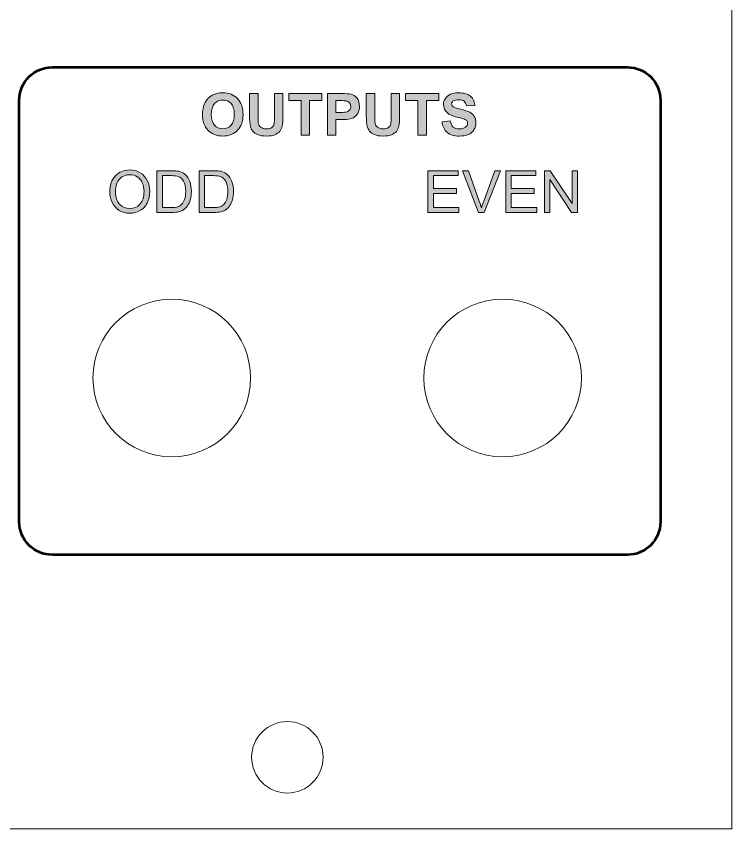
# Model space of a CAD drawing. Header units: inches. Extents: x -54 to 54, y -111 to 111.
# Drawn here: x 10.6 to 53.85, y -111 to -61.91 of the extents above; entities that cross this region are included whole.
import ezdxf

# ---------------------------------------------------------------- set-up
doc = ezdxf.new("R2010")
doc.units = ezdxf.units.IN
doc.header["$MEASUREMENT"] = 0
doc.layers.add('Decoupe', color=7, linetype='Continuous')
doc.layers.add('Impression', color=7, linetype='Continuous')

# ---------------------------------------------------------------- blocks, each defined once
blk = doc.blocks.new('block 40')
at = {"layer": 'Impression', "true_color": 0xffffff}
h = blk.add_hatch(color=7, dxfattribs=at)
h.dxf.hatch_style = 2
edge = h.paths.add_edge_path()
edge.add_spline(control_points=[(16.251, -72.534), (16.251, -72.114), (16.364, -71.786), (16.589, -71.549), (16.814, -71.312), (17.105, -71.194), (17.46, -71.194), (17.694, -71.194), (17.904, -71.249), (18.091, -71.361), (18.278, -71.472), (18.421, -71.627), (18.519, -71.827), (18.617, -72.026), (18.666, -72.252), (18.666, -72.504), (18.666, -72.76), (18.615, -72.99), (18.511, -73.192), (18.408, -73.394), (18.261, -73.547), (18.072, -73.651), (17.882, -73.755), (17.678, -73.807), (17.459, -73.807), (17.221, -73.807), (17.008, -73.749), (16.821, -73.634), (16.634, -73.52), (16.492, -73.363), (16.396, -73.164), (16.299, -72.965), (16.251, -72.755), (16.251, -72.534)], knot_values=[0, 0, 0, 0, 1, 1, 1, 2, 2, 2, 3, 3, 3, 4, 4, 4, 5, 5, 5, 6, 6, 6, 7, 7, 7, 8, 8, 8, 9, 9, 9, 10, 10, 10, 11, 11, 11, 11], degree=3, periodic=1)
edge = h.paths.add_edge_path()
edge.add_spline(control_points=[(16.596, -72.539), (16.596, -72.843), (16.677, -73.083), (16.841, -73.258), (17.005, -73.433), (17.21, -73.521), (17.457, -73.521), (17.708, -73.521), (17.916, -73.432), (18.078, -73.255), (18.24, -73.079), (18.322, -72.828), (18.322, -72.503), (18.322, -72.297), (18.287, -72.118), (18.217, -71.965), (18.148, -71.811), (18.046, -71.692), (17.913, -71.608), (17.779, -71.524), (17.629, -71.481), (17.462, -71.481), (17.225, -71.481), (17.022, -71.563), (16.852, -71.725), (16.681, -71.887), (16.596, -72.159), (16.596, -72.539)], knot_values=[0, 0, 0, 0, 1, 1, 1, 2, 2, 2, 3, 3, 3, 4, 4, 4, 5, 5, 5, 6, 6, 6, 7, 7, 7, 8, 8, 8, 9, 9, 9, 9], degree=3, periodic=1)
h = blk.add_hatch(color=7, dxfattribs=at)
h.dxf.hatch_style = 2
edge = h.paths.add_edge_path()
edge.add_spline(control_points=[(19.097, -73.764), (19.097, -73.764), (19.097, -71.238), (19.097, -71.238), (19.097, -71.238), (19.967, -71.238), (19.967, -71.238), (20.163, -71.238), (20.313, -71.25), (20.416, -71.275), (20.561, -71.308), (20.684, -71.368), (20.787, -71.455), (20.92, -71.568), (21.02, -71.712), (21.085, -71.887), (21.152, -72.062), (21.185, -72.262), (21.185, -72.487), (21.185, -72.679), (21.162, -72.849), (21.117, -72.997), (21.073, -73.145), (21.015, -73.268), (20.945, -73.365), (20.875, -73.462), (20.798, -73.538), (20.715, -73.594), (20.632, -73.65), (20.531, -73.692), (20.414, -73.721), (20.296, -73.749), (20.161, -73.764), (20.008, -73.764), (20.008, -73.764), (19.097, -73.764), (19.097, -73.764)], knot_values=[0, 0, 0, 0, 1, 1, 1, 2, 2, 2, 3, 3, 3, 4, 4, 4, 5, 5, 5, 6, 6, 6, 7, 7, 7, 8, 8, 8, 9, 9, 9, 10, 10, 10, 11, 11, 11, 12, 12, 12, 12], degree=3, periodic=1)
edge = h.paths.add_edge_path()
edge.add_spline(control_points=[(19.431, -73.466), (19.431, -73.466), (19.97, -73.466), (19.97, -73.466), (20.137, -73.466), (20.267, -73.45), (20.362, -73.419), (20.457, -73.388), (20.532, -73.344), (20.589, -73.288), (20.668, -73.209), (20.729, -73.103), (20.774, -72.969), (20.818, -72.835), (20.84, -72.673), (20.84, -72.482), (20.84, -72.218), (20.797, -72.015), (20.71, -71.873), (20.623, -71.731), (20.518, -71.636), (20.394, -71.588), (20.304, -71.554), (20.16, -71.536), (19.962, -71.536), (19.962, -71.536), (19.431, -71.536), (19.431, -71.536), (19.431, -71.536), (19.431, -73.466), (19.431, -73.466)], knot_values=[0, 0, 0, 0, 1, 1, 1, 2, 2, 2, 3, 3, 3, 4, 4, 4, 5, 5, 5, 6, 6, 6, 7, 7, 7, 8, 8, 8, 9, 9, 9, 10, 10, 10, 10], degree=3, periodic=1)
h = blk.add_hatch(color=7, dxfattribs=at)
h.dxf.hatch_style = 2
edge = h.paths.add_edge_path()
edge.add_spline(control_points=[(21.645, -73.764), (21.645, -73.764), (21.645, -71.238), (21.645, -71.238), (21.645, -71.238), (22.514, -71.238), (22.514, -71.238), (22.711, -71.238), (22.861, -71.25), (22.964, -71.275), (23.109, -71.308), (23.232, -71.368), (23.334, -71.455), (23.468, -71.568), (23.567, -71.712), (23.633, -71.887), (23.699, -72.062), (23.732, -72.262), (23.732, -72.487), (23.732, -72.679), (23.71, -72.849), (23.665, -72.997), (23.62, -73.145), (23.563, -73.268), (23.493, -73.365), (23.423, -73.462), (23.346, -73.538), (23.263, -73.594), (23.18, -73.65), (23.079, -73.692), (22.961, -73.721), (22.844, -73.749), (22.708, -73.764), (22.556, -73.764), (22.556, -73.764), (21.645, -73.764), (21.645, -73.764)], knot_values=[0, 0, 0, 0, 1, 1, 1, 2, 2, 2, 3, 3, 3, 4, 4, 4, 5, 5, 5, 6, 6, 6, 7, 7, 7, 8, 8, 8, 9, 9, 9, 10, 10, 10, 11, 11, 11, 12, 12, 12, 12], degree=3, periodic=1)
edge = h.paths.add_edge_path()
edge.add_spline(control_points=[(21.979, -73.466), (21.979, -73.466), (22.518, -73.466), (22.518, -73.466), (22.684, -73.466), (22.815, -73.45), (22.91, -73.419), (23.005, -73.388), (23.08, -73.344), (23.136, -73.288), (23.215, -73.209), (23.277, -73.103), (23.322, -72.969), (23.366, -72.835), (23.388, -72.673), (23.388, -72.482), (23.388, -72.218), (23.344, -72.015), (23.257, -71.873), (23.171, -71.731), (23.066, -71.636), (22.942, -71.588), (22.852, -71.554), (22.708, -71.536), (22.509, -71.536), (22.509, -71.536), (21.979, -71.536), (21.979, -71.536), (21.979, -71.536), (21.979, -73.466), (21.979, -73.466)], knot_values=[0, 0, 0, 0, 1, 1, 1, 2, 2, 2, 3, 3, 3, 4, 4, 4, 5, 5, 5, 6, 6, 6, 7, 7, 7, 8, 8, 8, 9, 9, 9, 10, 10, 10, 10], degree=3, periodic=1)
at = {"layer": 'Impression', "lineweight": 0}
for points, knots in [([(16.251, -72.534), (16.251, -72.114), (16.364, -71.786), (16.589, -71.549), (16.814, -71.312), (17.105, -71.194), (17.46, -71.194), (17.694, -71.194), (17.904, -71.249), (18.091, -71.361), (18.278, -71.472), (18.421, -71.627), (18.519, -71.827), (18.617, -72.026), (18.666, -72.252), (18.666, -72.504), (18.666, -72.76), (18.615, -72.99), (18.511, -73.192), (18.408, -73.394), (18.261, -73.547), (18.072, -73.651), (17.882, -73.755), (17.678, -73.807), (17.459, -73.807), (17.221, -73.807), (17.008, -73.749), (16.821, -73.634), (16.634, -73.52), (16.492, -73.363), (16.396, -73.164), (16.299, -72.965), (16.251, -72.755), (16.251, -72.534)], [0, 0, 0, 0, 1, 1, 1, 2, 2, 2, 3, 3, 3, 4, 4, 4, 5, 5, 5, 6, 6, 6, 7, 7, 7, 8, 8, 8, 9, 9, 9, 10, 10, 10, 11, 11, 11, 11]), ([(16.596, -72.539), (16.596, -72.843), (16.677, -73.083), (16.841, -73.258), (17.005, -73.433), (17.21, -73.521), (17.457, -73.521), (17.708, -73.521), (17.916, -73.432), (18.078, -73.255), (18.24, -73.079), (18.322, -72.828), (18.322, -72.503), (18.322, -72.297), (18.287, -72.118), (18.217, -71.965), (18.148, -71.811), (18.046, -71.692), (17.913, -71.608), (17.779, -71.524), (17.629, -71.481), (17.462, -71.481), (17.225, -71.481), (17.022, -71.563), (16.852, -71.725), (16.681, -71.887), (16.596, -72.159), (16.596, -72.539)], [0, 0, 0, 0, 1, 1, 1, 2, 2, 2, 3, 3, 3, 4, 4, 4, 5, 5, 5, 6, 6, 6, 7, 7, 7, 8, 8, 8, 9, 9, 9, 9]), ([(19.097, -73.764), (19.097, -73.764), (19.097, -71.238), (19.097, -71.238), (19.097, -71.238), (19.967, -71.238), (19.967, -71.238), (20.163, -71.238), (20.313, -71.25), (20.416, -71.275), (20.561, -71.308), (20.684, -71.368), (20.787, -71.455), (20.92, -71.568), (21.02, -71.712), (21.085, -71.887), (21.152, -72.062), (21.185, -72.262), (21.185, -72.487), (21.185, -72.679), (21.162, -72.849), (21.117, -72.997), (21.073, -73.145), (21.015, -73.268), (20.945, -73.365), (20.875, -73.462), (20.798, -73.538), (20.715, -73.594), (20.632, -73.65), (20.531, -73.692), (20.414, -73.721), (20.296, -73.749), (20.161, -73.764), (20.008, -73.764), (20.008, -73.764), (19.097, -73.764), (19.097, -73.764)], [0, 0, 0, 0, 1, 1, 1, 2, 2, 2, 3, 3, 3, 4, 4, 4, 5, 5, 5, 6, 6, 6, 7, 7, 7, 8, 8, 8, 9, 9, 9, 10, 10, 10, 11, 11, 11, 12, 12, 12, 12]), ([(19.431, -73.466), (19.431, -73.466), (19.97, -73.466), (19.97, -73.466), (20.137, -73.466), (20.267, -73.45), (20.362, -73.419), (20.457, -73.388), (20.532, -73.344), (20.589, -73.288), (20.668, -73.209), (20.729, -73.103), (20.774, -72.969), (20.818, -72.835), (20.84, -72.673), (20.84, -72.482), (20.84, -72.218), (20.797, -72.015), (20.71, -71.873), (20.623, -71.731), (20.518, -71.636), (20.394, -71.588), (20.304, -71.554), (20.16, -71.536), (19.962, -71.536), (19.962, -71.536), (19.431, -71.536), (19.431, -71.536), (19.431, -71.536), (19.431, -73.466), (19.431, -73.466)], [0, 0, 0, 0, 1, 1, 1, 2, 2, 2, 3, 3, 3, 4, 4, 4, 5, 5, 5, 6, 6, 6, 7, 7, 7, 8, 8, 8, 9, 9, 9, 10, 10, 10, 10]), ([(21.645, -73.764), (21.645, -73.764), (21.645, -71.238), (21.645, -71.238), (21.645, -71.238), (22.514, -71.238), (22.514, -71.238), (22.711, -71.238), (22.861, -71.25), (22.964, -71.275), (23.109, -71.308), (23.232, -71.368), (23.334, -71.455), (23.468, -71.568), (23.567, -71.712), (23.633, -71.887), (23.699, -72.062), (23.732, -72.262), (23.732, -72.487), (23.732, -72.679), (23.71, -72.849), (23.665, -72.997), (23.62, -73.145), (23.563, -73.268), (23.493, -73.365), (23.423, -73.462), (23.346, -73.538), (23.263, -73.594), (23.18, -73.65), (23.079, -73.692), (22.961, -73.721), (22.844, -73.749), (22.708, -73.764), (22.556, -73.764), (22.556, -73.764), (21.645, -73.764), (21.645, -73.764)], [0, 0, 0, 0, 1, 1, 1, 2, 2, 2, 3, 3, 3, 4, 4, 4, 5, 5, 5, 6, 6, 6, 7, 7, 7, 8, 8, 8, 9, 9, 9, 10, 10, 10, 11, 11, 11, 12, 12, 12, 12]), ([(21.979, -73.466), (21.979, -73.466), (22.518, -73.466), (22.518, -73.466), (22.684, -73.466), (22.815, -73.45), (22.91, -73.419), (23.005, -73.388), (23.08, -73.344), (23.136, -73.288), (23.215, -73.209), (23.277, -73.103), (23.322, -72.969), (23.366, -72.835), (23.388, -72.673), (23.388, -72.482), (23.388, -72.218), (23.344, -72.015), (23.257, -71.873), (23.171, -71.731), (23.066, -71.636), (22.942, -71.588), (22.852, -71.554), (22.708, -71.536), (22.509, -71.536), (22.509, -71.536), (21.979, -71.536), (21.979, -71.536), (21.979, -71.536), (21.979, -73.466), (21.979, -73.466)], [0, 0, 0, 0, 1, 1, 1, 2, 2, 2, 3, 3, 3, 4, 4, 4, 5, 5, 5, 6, 6, 6, 7, 7, 7, 8, 8, 8, 9, 9, 9, 10, 10, 10, 10])]:
    blk.add_open_spline(points, degree=3, knots=knots, dxfattribs=at)
blk = doc.blocks.new('block 41')
at = {"layer": 'Impression', "true_color": 0xffffff}
h = blk.add_hatch(color=7, dxfattribs=at)
h.dxf.hatch_style = 2
h.paths.add_polyline_path([(35.476, -73.764), (35.476, -71.238), (37.302, -71.238), (37.302, -71.536), (35.81, -71.536), (35.81, -72.31), (37.207, -72.31), (37.207, -72.606), (35.81, -72.606), (35.81, -73.466), (37.36, -73.466), (37.36, -73.764)])
h = blk.add_hatch(color=7, dxfattribs=at)
h.dxf.hatch_style = 2
edge = h.paths.add_edge_path()
edge.add_spline(control_points=[(38.544, -73.764), (38.544, -73.764), (37.565, -71.238), (37.565, -71.238), (37.565, -71.238), (37.927, -71.238), (37.927, -71.238), (37.927, -71.238), (38.583, -73.073), (38.583, -73.073), (38.636, -73.22), (38.68, -73.358), (38.716, -73.486), (38.755, -73.348), (38.8, -73.211), (38.852, -73.073), (38.852, -73.073), (39.534, -71.238), (39.534, -71.238), (39.534, -71.238), (39.875, -71.238), (39.875, -71.238), (39.875, -71.238), (38.887, -73.764), (38.887, -73.764), (38.887, -73.764), (38.544, -73.764), (38.544, -73.764)], knot_values=[0, 0, 0, 0, 1, 1, 1, 2, 2, 2, 3, 3, 3, 4, 4, 4, 5, 5, 5, 6, 6, 6, 7, 7, 7, 8, 8, 8, 9, 9, 9, 9], degree=3, periodic=1)
h = blk.add_hatch(color=7, dxfattribs=at)
h.dxf.hatch_style = 2
h.paths.add_polyline_path([(40.182, -73.764), (40.182, -71.238), (42.008, -71.238), (42.008, -71.536), (40.516, -71.536), (40.516, -72.31), (41.913, -72.31), (41.913, -72.606), (40.516, -72.606), (40.516, -73.466), (42.066, -73.466), (42.066, -73.764)])
h = blk.add_hatch(color=7, dxfattribs=at)
h.dxf.hatch_style = 2
h.paths.add_polyline_path([(42.525, -73.764), (42.525, -71.238), (42.867, -71.238), (44.194, -73.221), (44.194, -71.238), (44.514, -71.238), (44.514, -73.764), (44.171, -73.764), (42.845, -71.779), (42.845, -73.764)])
at = {"layer": 'Impression', "lineweight": 0}
for points in [[(35.476, -73.764), (35.476, -71.238), (37.302, -71.238), (37.302, -71.536), (35.81, -71.536), (35.81, -72.31), (37.207, -72.31), (37.207, -72.606), (35.81, -72.606), (35.81, -73.466), (37.36, -73.466), (37.36, -73.764), (35.476, -73.764)], [(40.182, -73.764), (40.182, -71.238), (42.008, -71.238), (42.008, -71.536), (40.516, -71.536), (40.516, -72.31), (41.913, -72.31), (41.913, -72.606), (40.516, -72.606), (40.516, -73.466), (42.066, -73.466), (42.066, -73.764), (40.182, -73.764)], [(42.525, -73.764), (42.525, -71.238), (42.867, -71.238), (44.194, -73.221), (44.194, -71.238), (44.514, -71.238), (44.514, -73.764), (44.171, -73.764), (42.845, -71.779), (42.845, -73.764), (42.525, -73.764)]]:
    blk.add_lwpolyline(points, dxfattribs=at)
blk.add_open_spline([(38.544, -73.764), (38.544, -73.764), (37.565, -71.238), (37.565, -71.238), (37.565, -71.238), (37.927, -71.238), (37.927, -71.238), (37.927, -71.238), (38.583, -73.073), (38.583, -73.073), (38.636, -73.22), (38.68, -73.358), (38.716, -73.486), (38.755, -73.348), (38.8, -73.211), (38.852, -73.073), (38.852, -73.073), (39.534, -71.238), (39.534, -71.238), (39.534, -71.238), (39.875, -71.238), (39.875, -71.238), (39.875, -71.238), (38.887, -73.764), (38.887, -73.764), (38.887, -73.764), (38.544, -73.764), (38.544, -73.764)], degree=3, knots=[0, 0, 0, 0, 1, 1, 1, 2, 2, 2, 3, 3, 3, 4, 4, 4, 5, 5, 5, 6, 6, 6, 7, 7, 7, 8, 8, 8, 9, 9, 9, 9], dxfattribs=at)
blk = doc.blocks.new('block 46')
at = {"layer": 'Impression', "true_color": 0xffffff}
h = blk.add_hatch(color=7, dxfattribs=at)
h.dxf.hatch_style = 2
edge = h.paths.add_edge_path()
edge.add_spline(control_points=[(21.858, -67.854), (21.858, -67.597), (21.897, -67.381), (21.974, -67.207), (22.031, -67.078), (22.109, -66.963), (22.208, -66.86), (22.308, -66.758), (22.417, -66.682), (22.535, -66.633), (22.692, -66.566), (22.874, -66.533), (23.079, -66.533), (23.451, -66.533), (23.749, -66.648), (23.972, -66.879), (24.196, -67.11), (24.308, -67.431), (24.308, -67.842), (24.308, -68.25), (24.197, -68.569), (23.975, -68.799), (23.754, -69.029), (23.457, -69.144), (23.086, -69.144), (22.711, -69.144), (22.412, -69.03), (22.191, -68.801), (21.969, -68.572), (21.858, -68.256), (21.858, -67.854)], knot_values=[0, 0, 0, 0, 1, 1, 1, 2, 2, 2, 3, 3, 3, 4, 4, 4, 5, 5, 5, 6, 6, 6, 7, 7, 7, 8, 8, 8, 9, 9, 9, 10, 10, 10, 10], degree=3, periodic=1)
edge = h.paths.add_edge_path()
edge.add_spline(control_points=[(22.383, -67.837), (22.383, -68.123), (22.45, -68.34), (22.582, -68.487), (22.714, -68.635), (22.881, -68.709), (23.085, -68.709), (23.288, -68.709), (23.455, -68.636), (23.585, -68.489), (23.715, -68.343), (23.78, -68.123), (23.78, -67.83), (23.78, -67.541), (23.717, -67.325), (23.59, -67.182), (23.463, -67.04), (23.295, -66.969), (23.085, -66.969), (22.874, -66.969), (22.705, -67.041), (22.576, -67.185), (22.448, -67.329), (22.383, -67.547), (22.383, -67.837)], knot_values=[0, 0, 0, 0, 1, 1, 1, 2, 2, 2, 3, 3, 3, 4, 4, 4, 5, 5, 5, 6, 6, 6, 7, 7, 7, 8, 8, 8, 8], degree=3, periodic=1)
h = blk.add_hatch(color=7, dxfattribs=at)
h.dxf.hatch_style = 2
edge = h.paths.add_edge_path()
edge.add_spline(control_points=[(24.702, -66.576), (24.702, -66.576), (25.212, -66.576), (25.212, -66.576), (25.212, -66.576), (25.212, -67.944), (25.212, -67.944), (25.212, -68.161), (25.218, -68.301), (25.231, -68.366), (25.253, -68.469), (25.305, -68.552), (25.387, -68.615), (25.469, -68.677), (25.581, -68.709), (25.723, -68.709), (25.868, -68.709), (25.977, -68.679), (26.051, -68.62), (26.124, -68.561), (26.169, -68.488), (26.183, -68.402), (26.198, -68.316), (26.206, -68.173), (26.206, -67.973), (26.206, -67.973), (26.206, -66.576), (26.206, -66.576), (26.206, -66.576), (26.716, -66.576), (26.716, -66.576), (26.716, -66.576), (26.716, -67.902), (26.716, -67.902), (26.716, -68.206), (26.702, -68.42), (26.674, -68.545), (26.647, -68.67), (26.596, -68.776), (26.522, -68.862), (26.448, -68.948), (26.349, -69.017), (26.225, -69.068), (26.101, -69.119), (25.939, -69.144), (25.739, -69.144), (25.498, -69.144), (25.315, -69.117), (25.19, -69.061), (25.066, -69.005), (24.967, -68.933), (24.895, -68.844), (24.823, -68.755), (24.775, -68.661), (24.752, -68.564), (24.719, -68.419), (24.702, -68.206), (24.702, -67.923), (24.702, -67.923), (24.702, -66.576), (24.702, -66.576)], knot_values=[0, 0, 0, 0, 1, 1, 1, 2, 2, 2, 3, 3, 3, 4, 4, 4, 5, 5, 5, 6, 6, 6, 7, 7, 7, 8, 8, 8, 9, 9, 9, 10, 10, 10, 11, 11, 11, 12, 12, 12, 13, 13, 13, 14, 14, 14, 15, 15, 15, 16, 16, 16, 17, 17, 17, 18, 18, 18, 19, 19, 19, 20, 20, 20, 20], degree=3, periodic=1)
h = blk.add_hatch(color=7, dxfattribs=at)
h.dxf.hatch_style = 2
h.paths.add_polyline_path([(27.822, -69.101), (27.822, -67.003), (27.072, -67.003), (27.072, -66.576), (29.079, -66.576), (29.079, -67.003), (28.331, -67.003), (28.331, -69.101)])
h = blk.add_hatch(color=7, dxfattribs=at)
h.dxf.hatch_style = 2
edge = h.paths.add_edge_path()
edge.add_spline(control_points=[(29.408, -69.101), (29.408, -69.101), (29.408, -66.576), (29.408, -66.576), (29.408, -66.576), (30.226, -66.576), (30.226, -66.576), (30.536, -66.576), (30.739, -66.589), (30.833, -66.614), (30.977, -66.652), (31.099, -66.734), (31.196, -66.861), (31.294, -66.988), (31.342, -67.152), (31.342, -67.353), (31.342, -67.508), (31.314, -67.638), (31.258, -67.744), (31.202, -67.85), (31.13, -67.933), (31.043, -67.993), (30.957, -68.053), (30.869, -68.093), (30.779, -68.113), (30.658, -68.137), (30.481, -68.149), (30.25, -68.149), (30.25, -68.149), (29.918, -68.149), (29.918, -68.149), (29.918, -68.149), (29.918, -69.101), (29.918, -69.101), (29.918, -69.101), (29.408, -69.101), (29.408, -69.101)], knot_values=[0, 0, 0, 0, 1, 1, 1, 2, 2, 2, 3, 3, 3, 4, 4, 4, 5, 5, 5, 6, 6, 6, 7, 7, 7, 8, 8, 8, 9, 9, 9, 10, 10, 10, 11, 11, 11, 12, 12, 12, 12], degree=3, periodic=1)
edge = h.paths.add_edge_path()
edge.add_spline(control_points=[(29.918, -67.003), (29.918, -67.003), (29.918, -67.72), (29.918, -67.72), (29.918, -67.72), (30.197, -67.72), (30.197, -67.72), (30.398, -67.72), (30.532, -67.707), (30.6, -67.68), (30.668, -67.654), (30.721, -67.612), (30.76, -67.556), (30.798, -67.5), (30.817, -67.435), (30.817, -67.36), (30.817, -67.268), (30.79, -67.192), (30.736, -67.133), (30.682, -67.073), (30.614, -67.035), (30.531, -67.021), (30.47, -67.009), (30.348, -67.003), (30.164, -67.003), (30.164, -67.003), (29.918, -67.003), (29.918, -67.003)], knot_values=[0, 0, 0, 0, 1, 1, 1, 2, 2, 2, 3, 3, 3, 4, 4, 4, 5, 5, 5, 6, 6, 6, 7, 7, 7, 8, 8, 8, 9, 9, 9, 9], degree=3, periodic=1)
h = blk.add_hatch(color=7, dxfattribs=at)
h.dxf.hatch_style = 2
edge = h.paths.add_edge_path()
edge.add_spline(control_points=[(31.758, -66.576), (31.758, -66.576), (32.267, -66.576), (32.267, -66.576), (32.267, -66.576), (32.267, -67.944), (32.267, -67.944), (32.267, -68.161), (32.274, -68.301), (32.286, -68.366), (32.308, -68.469), (32.36, -68.552), (32.442, -68.615), (32.524, -68.677), (32.637, -68.709), (32.779, -68.709), (32.924, -68.709), (33.033, -68.679), (33.106, -68.62), (33.18, -68.561), (33.224, -68.488), (33.239, -68.402), (33.254, -68.316), (33.261, -68.173), (33.261, -67.973), (33.261, -67.973), (33.261, -66.576), (33.261, -66.576), (33.261, -66.576), (33.771, -66.576), (33.771, -66.576), (33.771, -66.576), (33.771, -67.902), (33.771, -67.902), (33.771, -68.206), (33.757, -68.42), (33.73, -68.545), (33.702, -68.67), (33.651, -68.776), (33.578, -68.862), (33.503, -68.948), (33.404, -69.017), (33.28, -69.068), (33.156, -69.119), (32.994, -69.144), (32.795, -69.144), (32.553, -69.144), (32.37, -69.117), (32.246, -69.061), (32.121, -69.005), (32.023, -68.933), (31.951, -68.844), (31.878, -68.755), (31.831, -68.661), (31.808, -68.564), (31.774, -68.419), (31.758, -68.206), (31.758, -67.923), (31.758, -67.923), (31.758, -66.576), (31.758, -66.576)], knot_values=[0, 0, 0, 0, 1, 1, 1, 2, 2, 2, 3, 3, 3, 4, 4, 4, 5, 5, 5, 6, 6, 6, 7, 7, 7, 8, 8, 8, 9, 9, 9, 10, 10, 10, 11, 11, 11, 12, 12, 12, 13, 13, 13, 14, 14, 14, 15, 15, 15, 16, 16, 16, 17, 17, 17, 18, 18, 18, 19, 19, 19, 20, 20, 20, 20], degree=3, periodic=1)
h = blk.add_hatch(color=7, dxfattribs=at)
h.dxf.hatch_style = 2
h.paths.add_polyline_path([(34.877, -69.101), (34.877, -67.003), (34.128, -67.003), (34.128, -66.576), (36.135, -66.576), (36.135, -67.003), (35.387, -67.003), (35.387, -69.101)])
h = blk.add_hatch(color=7, dxfattribs=at)
h.dxf.hatch_style = 2
edge = h.paths.add_edge_path()
edge.add_spline(control_points=[(36.334, -68.28), (36.334, -68.28), (36.83, -68.231), (36.83, -68.231), (36.86, -68.398), (36.921, -68.52), (37.012, -68.598), (37.103, -68.677), (37.227, -68.716), (37.382, -68.716), (37.546, -68.716), (37.67, -68.681), (37.753, -68.611), (37.836, -68.542), (37.878, -68.461), (37.878, -68.368), (37.878, -68.308), (37.86, -68.257), (37.825, -68.215), (37.79, -68.173), (37.729, -68.137), (37.642, -68.106), (37.582, -68.085), (37.446, -68.048), (37.234, -67.996), (36.96, -67.928), (36.768, -67.845), (36.658, -67.746), (36.503, -67.607), (36.426, -67.437), (36.426, -67.238), (36.426, -67.109), (36.462, -66.989), (36.535, -66.877), (36.608, -66.765), (36.713, -66.679), (36.85, -66.621), (36.988, -66.562), (37.153, -66.533), (37.347, -66.533), (37.664, -66.533), (37.903, -66.603), (38.063, -66.741), (38.223, -66.88), (38.307, -67.066), (38.315, -67.298), (38.315, -67.298), (37.805, -67.32), (37.805, -67.32), (37.784, -67.19), (37.737, -67.097), (37.665, -67.041), (37.593, -66.983), (37.486, -66.955), (37.342, -66.955), (37.194, -66.955), (37.078, -66.985), (36.994, -67.046), (36.94, -67.085), (36.913, -67.138), (36.913, -67.203), (36.913, -67.263), (36.938, -67.314), (36.989, -67.356), (37.053, -67.411), (37.209, -67.467), (37.457, -67.525), (37.706, -67.584), (37.889, -67.644), (38.008, -67.707), (38.127, -67.77), (38.22, -67.855), (38.287, -67.964), (38.354, -68.072), (38.388, -68.206), (38.388, -68.366), (38.388, -68.511), (38.347, -68.646), (38.267, -68.772), (38.187, -68.899), (38.073, -68.993), (37.926, -69.054), (37.779, -69.116), (37.596, -69.146), (37.377, -69.146), (37.057, -69.146), (36.812, -69.072), (36.641, -68.925), (36.47, -68.777), (36.368, -68.562), (36.334, -68.28)], knot_values=[0, 0, 0, 0, 1, 1, 1, 2, 2, 2, 3, 3, 3, 4, 4, 4, 5, 5, 5, 6, 6, 6, 7, 7, 7, 8, 8, 8, 9, 9, 9, 10, 10, 10, 11, 11, 11, 12, 12, 12, 13, 13, 13, 14, 14, 14, 15, 15, 15, 16, 16, 16, 17, 17, 17, 18, 18, 18, 19, 19, 19, 20, 20, 20, 21, 21, 21, 22, 22, 22, 23, 23, 23, 24, 24, 24, 25, 25, 25, 26, 26, 26, 27, 27, 27, 28, 28, 28, 29, 29, 29, 30, 30, 30, 30], degree=3, periodic=1)
at = {"layer": 'Impression', "lineweight": 0}
for points in [[(27.822, -69.101), (27.822, -67.003), (27.072, -67.003), (27.072, -66.576), (29.079, -66.576), (29.079, -67.003), (28.331, -67.003), (28.331, -69.101), (27.822, -69.101)], [(34.877, -69.101), (34.877, -67.003), (34.128, -67.003), (34.128, -66.576), (36.135, -66.576), (36.135, -67.003), (35.387, -67.003), (35.387, -69.101), (34.877, -69.101)]]:
    blk.add_lwpolyline(points, dxfattribs=at)
for points, knots in [([(21.858, -67.854), (21.858, -67.597), (21.897, -67.381), (21.974, -67.207), (22.031, -67.078), (22.109, -66.963), (22.208, -66.86), (22.308, -66.758), (22.417, -66.682), (22.535, -66.633), (22.692, -66.566), (22.874, -66.533), (23.079, -66.533), (23.451, -66.533), (23.749, -66.648), (23.972, -66.879), (24.196, -67.11), (24.308, -67.431), (24.308, -67.842), (24.308, -68.25), (24.197, -68.569), (23.975, -68.799), (23.754, -69.029), (23.457, -69.144), (23.086, -69.144), (22.711, -69.144), (22.412, -69.03), (22.191, -68.801), (21.969, -68.572), (21.858, -68.256), (21.858, -67.854)], [0, 0, 0, 0, 1, 1, 1, 2, 2, 2, 3, 3, 3, 4, 4, 4, 5, 5, 5, 6, 6, 6, 7, 7, 7, 8, 8, 8, 9, 9, 9, 10, 10, 10, 10]), ([(24.702, -66.576), (24.702, -66.576), (25.212, -66.576), (25.212, -66.576), (25.212, -66.576), (25.212, -67.944), (25.212, -67.944), (25.212, -68.161), (25.218, -68.301), (25.231, -68.366), (25.253, -68.469), (25.305, -68.552), (25.387, -68.615), (25.469, -68.677), (25.581, -68.709), (25.723, -68.709), (25.868, -68.709), (25.977, -68.679), (26.051, -68.62), (26.124, -68.561), (26.169, -68.488), (26.183, -68.402), (26.198, -68.316), (26.206, -68.173), (26.206, -67.973), (26.206, -67.973), (26.206, -66.576), (26.206, -66.576), (26.206, -66.576), (26.716, -66.576), (26.716, -66.576), (26.716, -66.576), (26.716, -67.902), (26.716, -67.902), (26.716, -68.206), (26.702, -68.42), (26.674, -68.545), (26.647, -68.67), (26.596, -68.776), (26.522, -68.862), (26.448, -68.948), (26.349, -69.017), (26.225, -69.068), (26.101, -69.119), (25.939, -69.144), (25.739, -69.144), (25.498, -69.144), (25.315, -69.117), (25.19, -69.061), (25.066, -69.005), (24.967, -68.933), (24.895, -68.844), (24.823, -68.755), (24.775, -68.661), (24.752, -68.564), (24.719, -68.419), (24.702, -68.206), (24.702, -67.923), (24.702, -67.923), (24.702, -66.576), (24.702, -66.576)], [0, 0, 0, 0, 1, 1, 1, 2, 2, 2, 3, 3, 3, 4, 4, 4, 5, 5, 5, 6, 6, 6, 7, 7, 7, 8, 8, 8, 9, 9, 9, 10, 10, 10, 11, 11, 11, 12, 12, 12, 13, 13, 13, 14, 14, 14, 15, 15, 15, 16, 16, 16, 17, 17, 17, 18, 18, 18, 19, 19, 19, 20, 20, 20, 20]), ([(29.408, -69.101), (29.408, -69.101), (29.408, -66.576), (29.408, -66.576), (29.408, -66.576), (30.226, -66.576), (30.226, -66.576), (30.536, -66.576), (30.739, -66.589), (30.833, -66.614), (30.977, -66.652), (31.099, -66.734), (31.196, -66.861), (31.294, -66.988), (31.342, -67.152), (31.342, -67.353), (31.342, -67.508), (31.314, -67.638), (31.258, -67.744), (31.202, -67.85), (31.13, -67.933), (31.043, -67.993), (30.957, -68.053), (30.869, -68.093), (30.779, -68.113), (30.658, -68.137), (30.481, -68.149), (30.25, -68.149), (30.25, -68.149), (29.918, -68.149), (29.918, -68.149), (29.918, -68.149), (29.918, -69.101), (29.918, -69.101), (29.918, -69.101), (29.408, -69.101), (29.408, -69.101)], [0, 0, 0, 0, 1, 1, 1, 2, 2, 2, 3, 3, 3, 4, 4, 4, 5, 5, 5, 6, 6, 6, 7, 7, 7, 8, 8, 8, 9, 9, 9, 10, 10, 10, 11, 11, 11, 12, 12, 12, 12]), ([(31.758, -66.576), (31.758, -66.576), (32.267, -66.576), (32.267, -66.576), (32.267, -66.576), (32.267, -67.944), (32.267, -67.944), (32.267, -68.161), (32.274, -68.301), (32.286, -68.366), (32.308, -68.469), (32.36, -68.552), (32.442, -68.615), (32.524, -68.677), (32.637, -68.709), (32.779, -68.709), (32.924, -68.709), (33.033, -68.679), (33.106, -68.62), (33.18, -68.561), (33.224, -68.488), (33.239, -68.402), (33.254, -68.316), (33.261, -68.173), (33.261, -67.973), (33.261, -67.973), (33.261, -66.576), (33.261, -66.576), (33.261, -66.576), (33.771, -66.576), (33.771, -66.576), (33.771, -66.576), (33.771, -67.902), (33.771, -67.902), (33.771, -68.206), (33.757, -68.42), (33.73, -68.545), (33.702, -68.67), (33.651, -68.776), (33.578, -68.862), (33.503, -68.948), (33.404, -69.017), (33.28, -69.068), (33.156, -69.119), (32.994, -69.144), (32.795, -69.144), (32.553, -69.144), (32.37, -69.117), (32.246, -69.061), (32.121, -69.005), (32.023, -68.933), (31.951, -68.844), (31.878, -68.755), (31.831, -68.661), (31.808, -68.564), (31.774, -68.419), (31.758, -68.206), (31.758, -67.923), (31.758, -67.923), (31.758, -66.576), (31.758, -66.576)], [0, 0, 0, 0, 1, 1, 1, 2, 2, 2, 3, 3, 3, 4, 4, 4, 5, 5, 5, 6, 6, 6, 7, 7, 7, 8, 8, 8, 9, 9, 9, 10, 10, 10, 11, 11, 11, 12, 12, 12, 13, 13, 13, 14, 14, 14, 15, 15, 15, 16, 16, 16, 17, 17, 17, 18, 18, 18, 19, 19, 19, 20, 20, 20, 20]), ([(36.334, -68.28), (36.334, -68.28), (36.83, -68.231), (36.83, -68.231), (36.86, -68.398), (36.921, -68.52), (37.012, -68.598), (37.103, -68.677), (37.227, -68.716), (37.382, -68.716), (37.546, -68.716), (37.67, -68.681), (37.753, -68.611), (37.836, -68.542), (37.878, -68.461), (37.878, -68.368), (37.878, -68.308), (37.86, -68.257), (37.825, -68.215), (37.79, -68.173), (37.729, -68.137), (37.642, -68.106), (37.582, -68.085), (37.446, -68.048), (37.234, -67.996), (36.96, -67.928), (36.768, -67.845), (36.658, -67.746), (36.503, -67.607), (36.426, -67.437), (36.426, -67.238), (36.426, -67.109), (36.462, -66.989), (36.535, -66.877), (36.608, -66.765), (36.713, -66.679), (36.85, -66.621), (36.988, -66.562), (37.153, -66.533), (37.347, -66.533), (37.664, -66.533), (37.903, -66.603), (38.063, -66.741), (38.223, -66.88), (38.307, -67.066), (38.315, -67.298), (38.315, -67.298), (37.805, -67.32), (37.805, -67.32), (37.784, -67.19), (37.737, -67.097), (37.665, -67.041), (37.593, -66.983), (37.486, -66.955), (37.342, -66.955), (37.194, -66.955), (37.078, -66.985), (36.994, -67.046), (36.94, -67.085), (36.913, -67.138), (36.913, -67.203), (36.913, -67.263), (36.938, -67.314), (36.989, -67.356), (37.053, -67.411), (37.209, -67.467), (37.457, -67.525), (37.706, -67.584), (37.889, -67.644), (38.008, -67.707), (38.127, -67.77), (38.22, -67.855), (38.287, -67.964), (38.354, -68.072), (38.388, -68.206), (38.388, -68.366), (38.388, -68.511), (38.347, -68.646), (38.267, -68.772), (38.187, -68.899), (38.073, -68.993), (37.926, -69.054), (37.779, -69.116), (37.596, -69.146), (37.377, -69.146), (37.057, -69.146), (36.812, -69.072), (36.641, -68.925), (36.47, -68.777), (36.368, -68.562), (36.334, -68.28)], [0, 0, 0, 0, 1, 1, 1, 2, 2, 2, 3, 3, 3, 4, 4, 4, 5, 5, 5, 6, 6, 6, 7, 7, 7, 8, 8, 8, 9, 9, 9, 10, 10, 10, 11, 11, 11, 12, 12, 12, 13, 13, 13, 14, 14, 14, 15, 15, 15, 16, 16, 16, 17, 17, 17, 18, 18, 18, 19, 19, 19, 20, 20, 20, 21, 21, 21, 22, 22, 22, 23, 23, 23, 24, 24, 24, 25, 25, 25, 26, 26, 26, 27, 27, 27, 28, 28, 28, 29, 29, 29, 30, 30, 30, 30]), ([(22.383, -67.837), (22.383, -68.123), (22.45, -68.34), (22.582, -68.487), (22.714, -68.635), (22.881, -68.709), (23.085, -68.709), (23.288, -68.709), (23.455, -68.636), (23.585, -68.489), (23.715, -68.343), (23.78, -68.123), (23.78, -67.83), (23.78, -67.541), (23.717, -67.325), (23.59, -67.182), (23.463, -67.04), (23.295, -66.969), (23.085, -66.969), (22.874, -66.969), (22.705, -67.041), (22.576, -67.185), (22.448, -67.329), (22.383, -67.547), (22.383, -67.837)], [0, 0, 0, 0, 1, 1, 1, 2, 2, 2, 3, 3, 3, 4, 4, 4, 5, 5, 5, 6, 6, 6, 7, 7, 7, 8, 8, 8, 8]), ([(29.918, -67.003), (29.918, -67.003), (29.918, -67.72), (29.918, -67.72), (29.918, -67.72), (30.197, -67.72), (30.197, -67.72), (30.398, -67.72), (30.532, -67.707), (30.6, -67.68), (30.668, -67.654), (30.721, -67.612), (30.76, -67.556), (30.798, -67.5), (30.817, -67.435), (30.817, -67.36), (30.817, -67.268), (30.79, -67.192), (30.736, -67.133), (30.682, -67.073), (30.614, -67.035), (30.531, -67.021), (30.47, -67.009), (30.348, -67.003), (30.164, -67.003), (30.164, -67.003), (29.918, -67.003), (29.918, -67.003)], [0, 0, 0, 0, 1, 1, 1, 2, 2, 2, 3, 3, 3, 4, 4, 4, 5, 5, 5, 6, 6, 6, 7, 7, 7, 8, 8, 8, 9, 9, 9, 9])]:
    blk.add_open_spline(points, degree=3, knots=knots, dxfattribs=at)

msp = doc.modelspace()

# ---------------------------------------------------------------- linework, layer by layer
at = {"layer": 'Decoupe', "color": 240, "lineweight": 18, "true_color": 0xed1c24}
msp.add_lwpolyline([(53.848, -110.998), (-53.848, -110.998), (-53.848, 110.998), (53.848, 110.998), (53.848, -110.998)], dxfattribs=at)
for points in [[(24.762, -83.763), (24.762, -86.394), (22.63, -88.526), (20, -88.526), (17.37, -88.526), (15.237, -86.394), (15.237, -83.763), (15.237, -81.133), (17.37, -79.001), (20, -79.001), (22.63, -79.001), (24.762, -81.133), (24.762, -83.763)], [(44.762, -83.764), (44.762, -86.394), (42.63, -88.526), (40, -88.526), (37.37, -88.526), (35.237, -86.394), (35.237, -83.764), (35.237, -81.133), (37.37, -79.001), (40, -79.001), (42.63, -79.001), (44.762, -81.133), (44.762, -83.764)], [(29.146, -106.68), (29.146, -107.872), (28.18, -108.839), (26.987, -108.839), (25.795, -108.839), (24.828, -107.872), (24.828, -106.68), (24.828, -105.488), (25.795, -104.521), (26.987, -104.521), (28.18, -104.521), (29.146, -105.488), (29.146, -106.68)]]:
    msp.add_open_spline(points, degree=3, knots=[0, 0, 0, 0, 1, 1, 1, 2, 2, 2, 3, 3, 3, 4, 4, 4, 4], dxfattribs=at)
at = {"layer": 'Impression', "color": 250, "lineweight": 53, "true_color": 0x221e1f}
for points in [[(51.353, -66.987), (51.353, -66.987)], [(51.353, -91.133), (51.353, -91.133)]]:
    msp.add_lwpolyline(points, dxfattribs=at)
at = {"layer": 'Impression', "color": 250, "lineweight": 53, "true_color": 0x221f1f}
msp.add_open_spline([(47.539, -64.987), (47.539, -64.987), (12.782, -64.987), (12.782, -64.987), (11.677, -64.987), (10.782, -65.883), (10.782, -66.987), (10.782, -66.987), (10.782, -92.448), (10.782, -92.448), (10.782, -93.553), (11.677, -94.448), (12.782, -94.448), (12.782, -94.448), (47.539, -94.448), (47.539, -94.448), (48.643, -94.448), (49.539, -93.553), (49.539, -92.448), (49.539, -92.448), (49.539, -66.987), (49.539, -66.987), (49.539, -65.883), (48.643, -64.987), (47.539, -64.987)], degree=3, knots=[0, 0, 0, 0, 1, 1, 1, 2, 2, 2, 3, 3, 3, 4, 4, 4, 5, 5, 5, 6, 6, 6, 7, 7, 7, 8, 8, 8, 8], dxfattribs=at)

# ---------------------------------------------------------------- block references
at = {"layer": 'Impression'}
for name in ['block 46', 'block 40', 'block 41']:
    msp.add_blockref(name, (0, 0), dxfattribs=at)

doc.saveas('drawing.dxf')
